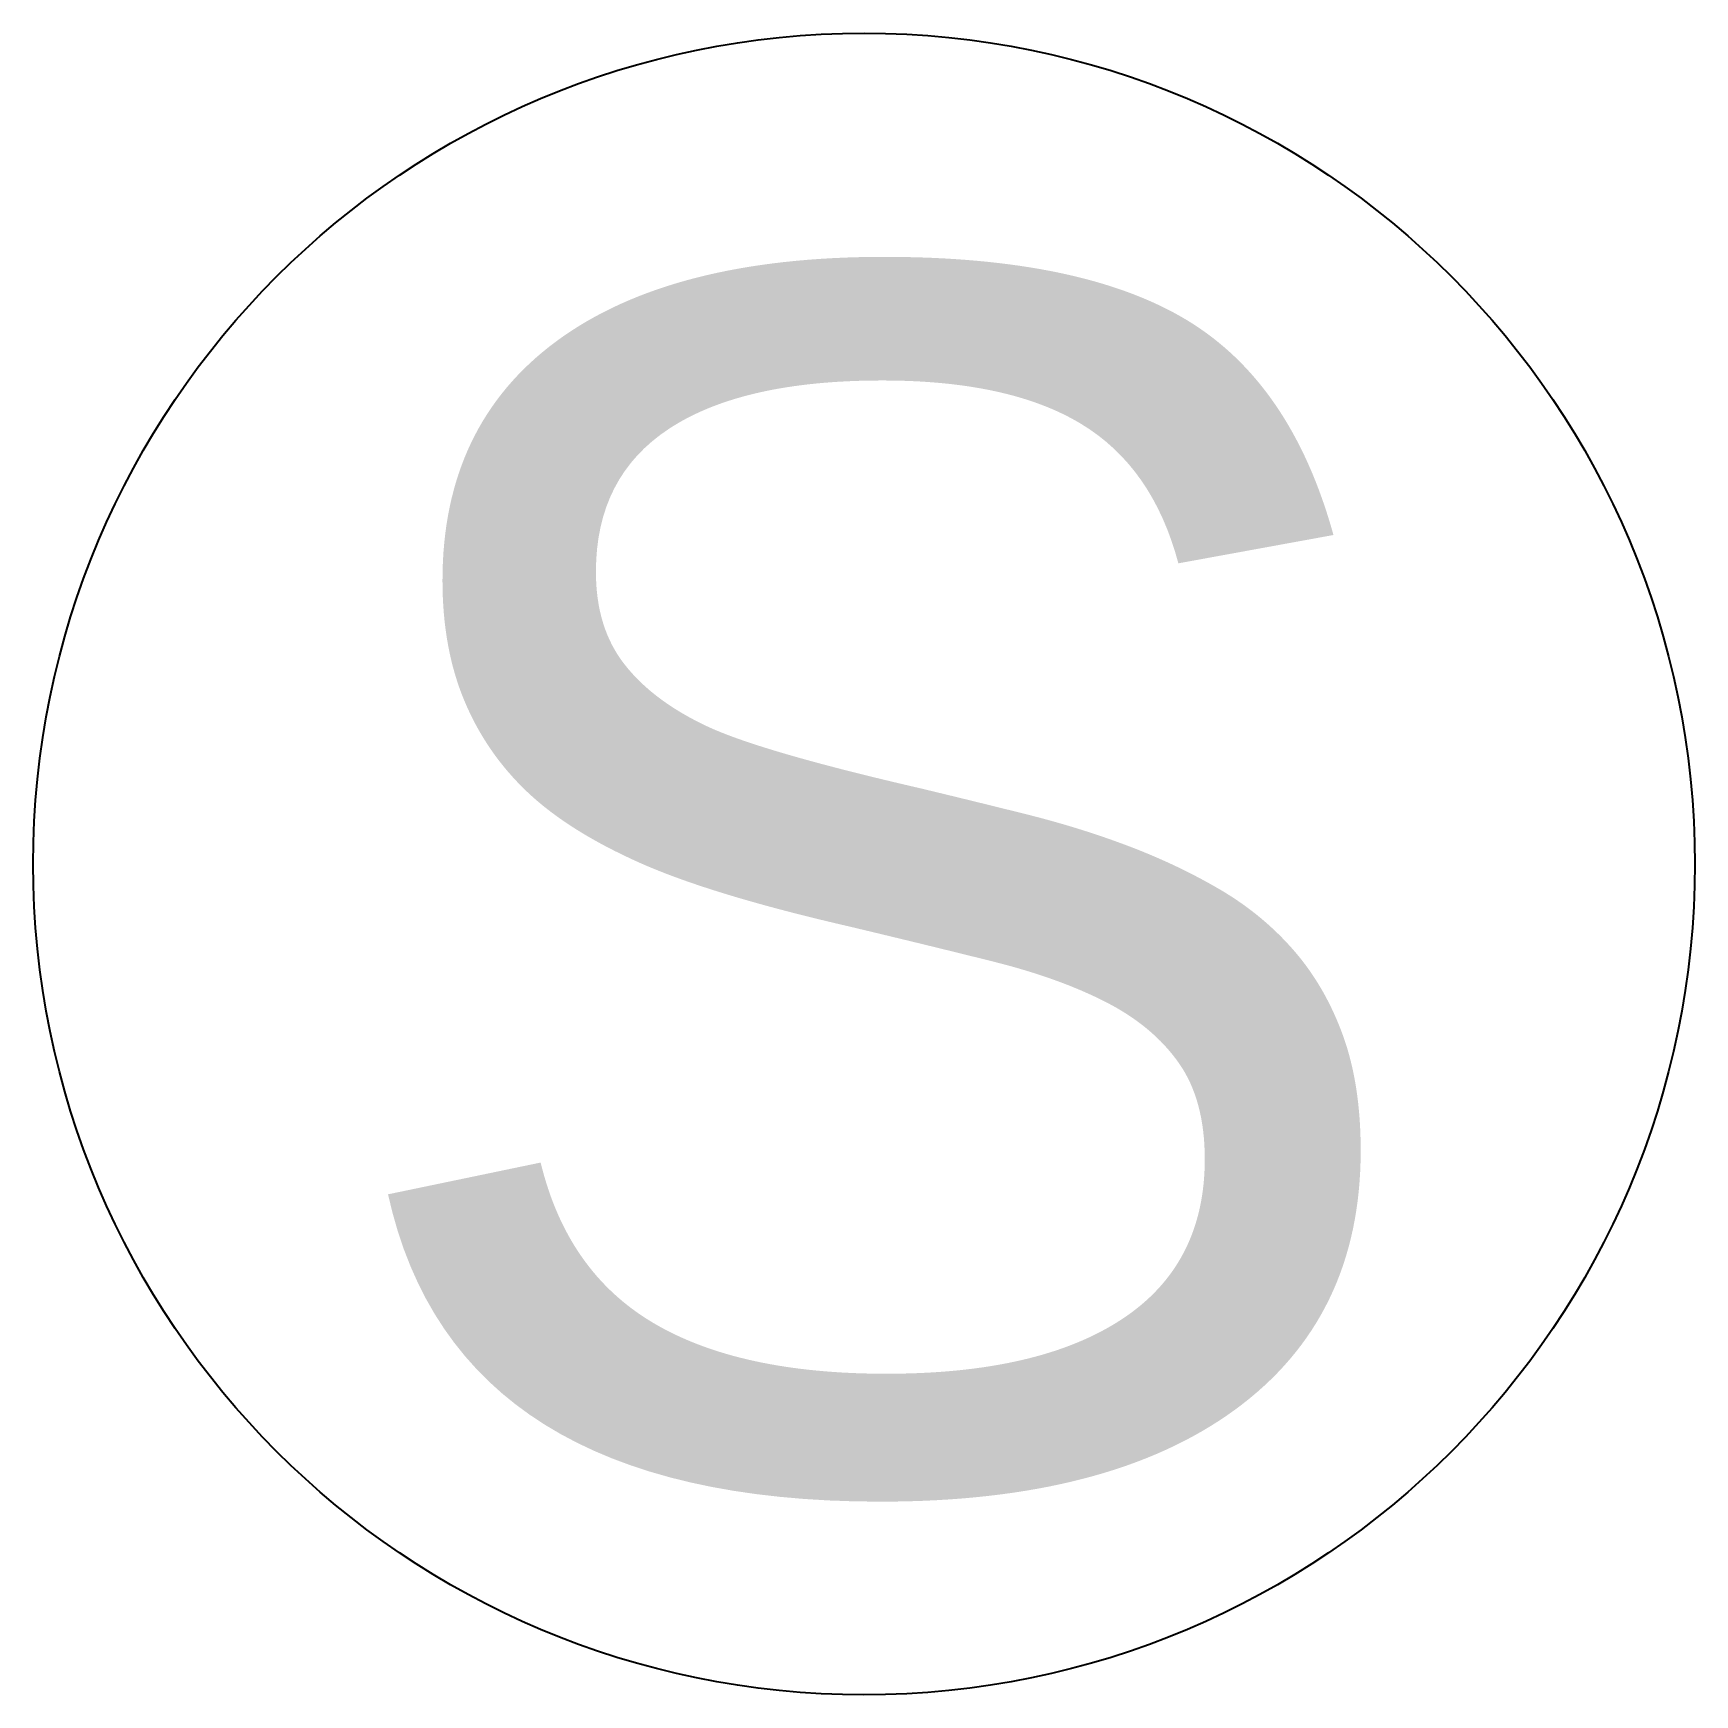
# Model space of a CAD drawing. Header units: millimetres. Extents: x -62 to 62, y -62 to 62.
import ezdxf

# ---------------------------------------------------------------- set-up
doc = ezdxf.new("R2010")
doc.units = ezdxf.units.MM
doc.header["$MEASUREMENT"] = 0
doc.styles.add('CT1-T(3-21)-Xref Tran$0$LHP', font='arial.ttf')

msp = doc.modelspace()

# ---------------------------------------------------------------- linework, layer by layer
msp.add_circle((0, 0), 62.5)

# ---------------------------------------------------------------- texts
at = {"color": 150, "style": 'CT1-T(3-21)-Xref Tran$0$LHP'}
msp.add_text('S', height=91, dxfattribs=at).set_placement((-41.58, -46.68))

doc.saveas('drawing.dxf')
